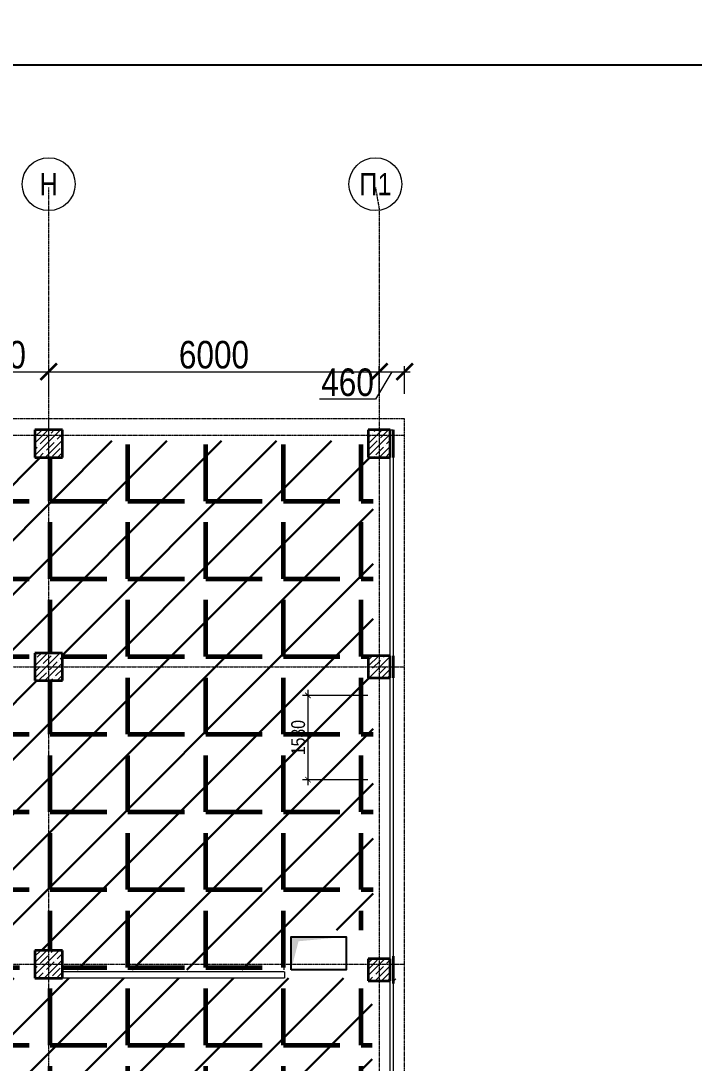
# Model space of a CAD drawing. Header units: millimetres. Extents: x -65509 to 912790, y 446 to 713294.
# Drawn here: x 38975 to 51195, y 396156 to 415077 of the extents above; entities that cross this region are included whole.
import ezdxf
from ezdxf.enums import TextEntityAlignment as Align

# ---------------------------------------------------------------- set-up
doc = ezdxf.new("R2010")
doc.units = ezdxf.units.MM
for name, pattern in [('( Hidden )', [0.375, 0.25, -0.125]), ('CENTER2', [28.575, 19.05, -3.175, 3.175, -3.175]), ('HIDDEN2', [4.7625, 3.175, -1.5875])]:
    doc.linetypes.add(name, pattern=pattern)
doc.layers.get('Defpoints').update_dxf_attribs({"color": 250})
for name, color, linetype, lineweight in [('10.5) Арматура', 6, 'Continuous', 60), ('10.6) Диафрагмы', 90, 'Continuous', 30), ('8.1) Нал. пол 8 вып.', 190, 'Continuous', 30), ('9.1) Линолеум 9  9.2 Инв', 3, 'Continuous', 60), ('АР_Колонны', 250, 'Continuous', 30), ('АР_Стены ЖБ', 250, 'Continuous', 35), ('АР_Стены кирпич_над проемом', 250, 'Continuous', 25), ('АР_Штриховка', 250, 'Continuous', 0), ('ОВ_Шахты_блок 4.1', 250, 'Continuous', 25), ('РД_Оси_100', 250, 'Continuous', 0), ('РД_Оси_размер', 250, 'Continuous', 0)]:
    doc.layers.add(name, color=color, linetype=linetype, lineweight=lineweight)
doc.layers.add('АР_Делит', color=250, linetype='Continuous', lineweight=0, plot=False)
doc.styles.add('style1', font='ARIALN.TTF')
doc.styles.add('ккк', font='isocpeur.ttf', dxfattribs={"width": 0.85, "oblique": 15})
doc.styles.add('СПДС', font='isocpeur.ttf', dxfattribs={"width": 0.9})
doc.dimstyles.new('Dim100_ареал', dxfattribs={"dimscale": 100, "dimtxt": 2.5, "dimasz": 1, "dimexe": 1, "dimexo": 1, "dimgap": 0.5, "dimtad": 1, "dimzin": 12, "dimdsep": 46, "dimtxsty": 'style1', "dimblk": 'ARCHTICK', "dimcen": 1, "dimdle": 1, "dimclrd": 256, "dimclre": 256, "dimaunit": 1, "dimadec": 0, "dimazin": 3, "dimtfac": 1, "dimtmove": 1, "dimatfit": 3, "dimldrblk": 'OPEN30', "dimfxl": 4, "dimfxlon": 1, "dimtolj": 1, "dimtzin": 0, "dimlwd": 9, "dimlwe": 9, "dimarcsym": 0})
doc.dimstyles.new('Размера А3', dxfattribs={"dimtxt": 400, "dimasz": 100, "dimexe": 70, "dimexo": 50, "dimgap": 20, "dimtad": 1, "dimdec": 0, "dimrnd": 10, "dimzin": 0, "dimdsep": 46, "dimtxsty": 'СПДС', "dimblk": 'ARROWHEAD_6', "dimcen": 1, "dimazin": 0, "dimtfac": 1, "dimtdec": 0, "dimtmove": 2, "dimatfit": 0, "dimfxl": 1, "dimtolj": 1, "dimtzin": 0, "dimarcsym": 0})
pattern_1 = [(0, (0, 0), (0, 1410.97), [1026.16, -384.81]), (90, (0, 0), (-1410.97, 9e-14), [1026.16, -384.81])]

# ---------------------------------------------------------------- blocks, each defined once
blk = doc.blocks.new('otv')
at = {"linetype": 'Continuous'}
blk.add_lwpolyline([(0, -1), (0, 0), (1, 0), (1, -1)], close=True, dxfattribs=at)
blk.add_solid([(0, -1), (0, 0), (0.135, -0.137), (1, 0)], dxfattribs=at)
blk = doc.blocks.new('_ArchTick')
at = {"color": 0, "linetype": 'ByBlock', "const_width": 0.15}
blk.add_lwpolyline([(-0.5, -0.5), (0.5, 0.5)], dxfattribs=at)
blk = doc.blocks.new('*D40')
at = {"layer": 'Defpoints', "color": 0, "lineweight": 25, "transparency": 16777216}
for p in [(44187, 402831), (45370, 402831), (45370, 401301)]:
    blk.add_point(p, dxfattribs=at)
at = {"layer": 'АР_Делит', "lineweight": 9, "transparency": 16777216}
for p, q in [((45270, 402831), (44087, 402831)), ((44187, 401201), (44187, 402931)), ((45270, 401301), (44087, 401301))]:
    blk.add_line(p, q, dxfattribs=at)
at = {"layer": 'АР_Делит', "lineweight": 9, "transparency": 16777216, "xscale": 100, "yscale": 100, "zscale": 100}
for p, rotation in [((44187, 402831), 90), ((44187, 401301), 270)]:
    blk.add_blockref('_ArchTick', p, dxfattribs=dict(at, rotation=rotation))
at = {"layer": 'АР_Делит', "color": 0, "transparency": 16777216, "insert": (44009, 402066), "char_height": 250, "attachment_point": 5, "rotation": 90, "style": 'style1'}
blk.add_mtext('\\A1;1530', dxfattribs=at)
blk = doc.blocks.new('_Open30')
at = {"color": 0, "linetype": 'ByBlock', "lineweight": -2}
for p, q in [((-1, 0.268), (0, 0)), ((0, 0), (-1, -0.268)), ((0, 0), (-1, 0))]:
    blk.add_line(p, q, dxfattribs=at)
blk = doc.blocks.new('A-iden')
at = {"linetype": 'Continuous', "lineweight": 5}
blk.add_circle((0, -4), 3, dxfattribs=at)
at = {"color": 0, "linetype": 'Continuous', "lineweight": 20, "style": 'ккк', "width": 0.85}
blk.add_attdef('ID', text='', height=8, dxfattribs=at).set_placement((0.31, -3.85), align=Align.MIDDLE_CENTER)
blk = doc.blocks.new('*D118')
at = {"layer": 'Defpoints', "color": 0, "transparency": 16777216}
for p in [(1241253, 222414), (1223253, 135908), (1241253, 133908)]:
    blk.add_point(p, dxfattribs=at)
at = {"layer": 'РД_Оси_размер', "lineweight": 9, "transparency": 16777216}
for p, q in [((1223253, 134308), (1223253, 133808)), ((1241253, 134308), (1241253, 133808)), ((1223153, 133908), (1241353, 133908))]:
    blk.add_line(p, q, dxfattribs=at)
at = {"layer": 'РД_Оси_размер', "lineweight": 9, "transparency": 16777216, "xscale": 300, "yscale": 300, "zscale": 300, "rotation": 180}
blk.add_blockref('_ArchTick', (1223253, 133908), dxfattribs=at)
at = {"layer": 'РД_Оси_размер', "lineweight": 9, "transparency": 16777216, "xscale": 300, "yscale": 300, "zscale": 300}
blk.add_blockref('_ArchTick', (1241253, 133908), dxfattribs=at)
at = {"layer": 'РД_Оси_размер', "color": 0, "transparency": 16777216, "insert": (1232253, 134213), "char_height": 500, "attachment_point": 5, "style": 'style1'}
blk.add_mtext('\\A1;18000', dxfattribs=at)
blk = doc.blocks.new('*D115')
at = {"layer": 'Defpoints', "color": 0, "transparency": 16777216}
for p in [(1235253, 224071), (1233153, 222571), (1235253, 222571)]:
    blk.add_point(p, dxfattribs=at)
at = {"layer": 'РД_Оси_размер', "lineweight": 9, "transparency": 16777216}
for p, q in [((1233053, 224071), (1235353, 224071)), ((1233153, 223671), (1233153, 224171)), ((1235253, 223671), (1235253, 224171))]:
    blk.add_line(p, q, dxfattribs=at)
at = {"layer": 'РД_Оси_размер', "lineweight": 9, "transparency": 16777216, "xscale": 300, "yscale": 300, "zscale": 300, "rotation": 180}
blk.add_blockref('_ArchTick', (1233153, 224071), dxfattribs=at)
at = {"layer": 'РД_Оси_размер', "lineweight": 9, "transparency": 16777216, "xscale": 300, "yscale": 300, "zscale": 300}
blk.add_blockref('_ArchTick', (1235253, 224071), dxfattribs=at)
at = {"layer": 'РД_Оси_размер', "color": 0, "transparency": 16777216, "insert": (1234203, 224376), "char_height": 500, "attachment_point": 5, "style": 'style1'}
blk.add_mtext('\\A1;2100', dxfattribs=at)
blk = doc.blocks.new('*D116')
at = {"layer": 'Defpoints', "color": 0, "transparency": 16777216}
for p in [(1241253, 224071), (1235253, 222571), (1241253, 222571)]:
    blk.add_point(p, dxfattribs=at)
at = {"layer": 'РД_Оси_размер', "lineweight": 9, "transparency": 16777216}
for p, q in [((1235153, 224071), (1241353, 224071)), ((1235253, 223671), (1235253, 224171)), ((1241253, 223671), (1241253, 224171))]:
    blk.add_line(p, q, dxfattribs=at)
at = {"layer": 'РД_Оси_размер', "lineweight": 9, "transparency": 16777216, "xscale": 300, "yscale": 300, "zscale": 300, "rotation": 180}
blk.add_blockref('_ArchTick', (1235253, 224071), dxfattribs=at)
at = {"layer": 'РД_Оси_размер', "lineweight": 9, "transparency": 16777216, "xscale": 300, "yscale": 300, "zscale": 300}
blk.add_blockref('_ArchTick', (1241253, 224071), dxfattribs=at)
at = {"layer": 'РД_Оси_размер', "color": 0, "transparency": 16777216, "insert": (1238253, 224376), "char_height": 500, "attachment_point": 5, "style": 'style1'}
blk.add_mtext('\\A1;6000', dxfattribs=at)
blk = doc.blocks.new('*D117')
at = {"layer": 'Defpoints', "color": 0, "transparency": 16777216}
for p in [(1241713, 224071), (1241253, 222571), (1241713, 222571)]:
    blk.add_point(p, dxfattribs=at)
at = {"layer": 'РД_Оси_размер', "lineweight": 9, "transparency": 16777216}
for p, q in [((1241153, 224071), (1241813, 224071)), ((1241483, 224071), (1241187, 223571)), ((1241253, 223671), (1241253, 224171)), ((1241713, 223671), (1241713, 224171)), ((1241187, 223571), (1240166, 223571))]:
    blk.add_line(p, q, dxfattribs=at)
at = {"layer": 'РД_Оси_размер', "lineweight": 9, "transparency": 16777216, "xscale": 300, "yscale": 300, "zscale": 300, "rotation": 180}
blk.add_blockref('_ArchTick', (1241253, 224071), dxfattribs=at)
at = {"layer": 'РД_Оси_размер', "lineweight": 9, "transparency": 16777216, "xscale": 300, "yscale": 300, "zscale": 300}
blk.add_blockref('_ArchTick', (1241713, 224071), dxfattribs=at)
at = {"layer": 'РД_Оси_размер', "color": 0, "transparency": 16777216, "insert": (1240677, 223876), "char_height": 500, "attachment_point": 5, "style": 'style1'}
blk.add_mtext('\\A1;460', dxfattribs=at)
blk = doc.blocks.new('ARROWHEAD_6')
at = {"color": 0, "linetype": 'Continuous'}
for p, q in [((0, 0), (-1, 0)), ((-0.5, -0.5), (0.5, 0.5))]:
    blk.add_line(p, q, dxfattribs=at)
blk = doc.blocks.new('*D929')
at = {"layer": '10.6) Диафрагмы', "color": 0, "lineweight": -2, "transparency": 16777216}
for p, q in [((173514, 414977), (173514, 415077)), ((172647, 414877), (173584, 414877)), ((173514, 414877), (173514, 414278)), ((50, 414278), (173584, 414278)), ((173514, 414178), (173514, 414078))]:
    blk.add_line(p, q, dxfattribs=at)
at = {"layer": 'Defpoints', "color": 0, "lineweight": 25, "transparency": 16777216}
for p in [(172597, 414877), (0, 414278), (173514, 414278)]:
    blk.add_point(p, dxfattribs=at)
at = {"layer": '10.6) Диафрагмы', "color": 0, "lineweight": -2, "transparency": 16777216, "xscale": 100, "yscale": 100, "zscale": 100}
for p, rotation in [((173514, 414877), 270), ((173514, 414278), 90)]:
    blk.add_blockref('ARROWHEAD_6', p, dxfattribs=dict(at, rotation=rotation))
at = {"layer": '10.6) Диафрагмы', "color": 0, "lineweight": 25, "transparency": 16777216, "insert": (174214, 414577), "char_height": 400, "attachment_point": 5, "rotation": 90, "style": 'СПДС'}
blk.add_mtext('\\A1;600', dxfattribs=at)
blk = doc.blocks.new('*D1032')
at = {"layer": '10.5) Арматура', "color": 0, "lineweight": -2, "transparency": 16777216}
for p, q in [((173514, 414977), (173514, 415077)), ((172647, 414877), (173584, 414877)), ((173514, 414877), (173514, 414278)), ((50, 414278), (173584, 414278)), ((173514, 414178), (173514, 414078))]:
    blk.add_line(p, q, dxfattribs=at)
at = {"layer": 'Defpoints', "color": 0, "lineweight": 25, "transparency": 16777216}
for p in [(172597, 414877), (0, 414278), (173514, 414278)]:
    blk.add_point(p, dxfattribs=at)
at = {"layer": '10.5) Арматура', "color": 0, "lineweight": -2, "transparency": 16777216, "xscale": 100, "yscale": 100, "zscale": 100}
for p, rotation in [((173514, 414877), 270), ((173514, 414278), 90)]:
    blk.add_blockref('ARROWHEAD_6', p, dxfattribs=dict(at, rotation=rotation))
at = {"layer": '10.5) Арматура', "color": 0, "lineweight": 25, "transparency": 16777216, "insert": (174214, 414577), "char_height": 400, "attachment_point": 5, "rotation": 90, "style": 'СПДС'}
blk.add_mtext('\\A1;600', dxfattribs=at)
blk = doc.blocks.new('оси_рен')
at = {"layer": 'РД_Оси_100', "color": 251, "linetype": 'CENTER2', "true_color": 0x636466}
for p, q in [((1235252.916, 222320.175), (1235252.916, 227414.666)), ((1235252.916, 190733.254), (1235252.916, 223213.25)), ((1189697.958, 218713.25), (1241712.916, 218713.25)), ((1189697.958, 213313.25), (1241712.916, 213313.25))]:
    blk.add_line(p, q, dxfattribs=at)
for points in [[(1241182.916, 227414.666), (1241252.916, 227014.666), (1241252.916, 222320.175)], [(1241712.916, 223213.25), (1190197.958, 223213.25), (1189697.958, 223363.25)], [(1241252.916, 223213.25), (1241252.916, 181613.25)], [(1241712.916, 190813.25), (1241712.916, 223213.25)], [(1241712.916, 222913.25), (1190197.958, 222913.25), (1189697.958, 222763.25)]]:
    blk.add_lwpolyline(points, dxfattribs=at)
at = {"layer": 'РД_Оси_100', "color": 251, "true_color": 0x636466}
ref = blk.add_blockref('A-iden', (1235252.916, 228114.666), dxfattribs=dict(at, xscale=160, yscale=160))
ref.add_attrib('ID', 'Н', dxfattribs={"layer": '0', "linetype": 'Continuous', "height": 400, "style": 'style1'}).set_placement((1235252.916, 227474.666), align=Align.MIDDLE)
ref = blk.add_blockref('A-iden', (1241182.916, 228114.666), dxfattribs=dict(at, xscale=160, yscale=160))
ref.add_attrib('ID', 'П1', dxfattribs={"layer": '0', "linetype": 'Continuous', "height": 400, "style": 'style1'}).set_placement((1241182.916, 227474.666), align=Align.MIDDLE)
at = {"layer": 'РД_Оси_размер', "color": 251, "true_color": 0x636466}
for base, p1, p2, picture, middle in [((1235252.916, 224071.073), (1233152.916, 222571.073), (1235252.916, 222571.073), '*D115', (1234202.916, 224376.359)), ((1241252.916, 224071.073), (1235252.916, 222571.073), (1241252.916, 222571.073), '*D116', (1238252.916, 224376.359)), ((1241252.916, 133907.755), (1223252.916, 135907.755), (1241252.916, 222413.947), '*D118', (1232252.916, 134213.041))]:
    dim = blk.add_linear_dim(base=base, p1=p1, p2=p2, dimstyle='Dim100_ареал', override={"dimtxt": 5, "dimasz": 3}, dxfattribs=at)
    dim.commit()
    dim.dimension.update_dxf_attribs({"geometry": picture, "text_midpoint": middle})
dim = blk.add_linear_dim(base=(1241712.916, 224071.073), p1=(1241252.916, 222571.073), p2=(1241712.916, 222571.073), dimstyle='Dim100_ареал', override={"dimtxt": 5, "dimasz": 3}, dxfattribs=at)
dim.commit()
dim.dimension.update_dxf_attribs({"geometry": '*D117', "text_midpoint": (1241137.097, 223571.073), "dimtype": 160})

msp = doc.modelspace()

# ---------------------------------------------------------------- hatches: boundary and pattern name
at = {"layer": '8.1) Нал. пол 8 вып.'}
h = msp.add_hatch(dxfattribs=at)
h.set_pattern_fill('ANSI31', color=256, scale=222)
h.paths.add_polyline_path([(45370.001, 406362.552), (45370.001, 407150.607), (45280, 407150.607), (45280, 407450.607), (39730, 407450.607), (39730, 407150.607), (39230, 407150.607), (39230, 407450.607), (37480, 407450.607), (35430, 407450.607), (33930, 407450.607), (33730, 407450.607), (33730, 407150.607), (33230, 407150.607), (33230, 407450.607), (33030, 407450.607), (29730, 407450.607), (28480, 407450.607), (28480, 401650.607), (33480, 401650.607), (33480, 398540.521), (35201.111, 398540.521), (35200.009, 397825.466), (35200.009, 397820.34), (38950.017, 397820.589), (38950.017, 398200.607), (39230, 398200.607), (39730, 398200.607), (39730, 397850.607), (43760.005, 397850.607), (43760.005, 398570.607), (45370.001, 398570.607), (45370.001, 401300.607), (45370.001, 402830.607), (45370.001, 403150.607), (45280, 403150.607), (45280, 403550.607), (45370.001, 403550.607), (45370.001, 404832.552)])
h.paths.add_polyline_path([(33230, 403600.607), (33734.311, 403600.607), (33730, 403596.296), (33730, 403100.607), (33230, 403100.607)], flags=16)
h.paths.add_polyline_path([(33230, 403600.607), (33730, 403600.607), (33730, 403100.607), (33230, 403100.607)], flags=0)
h.paths.add_polyline_path([(39230, 403600.607), (39730, 403600.607), (39730, 403100.607), (39230, 403100.607)], flags=16)
h = msp.add_hatch(dxfattribs=at)
h.set_pattern_fill('ANSI31', color=256, scale=222)
h.paths.add_polyline_path([(45351.153, 397650.607), (45280, 397650.607), (45280, 397700.607), (33230, 397700.607), (33230, 397850.607), (24280, 397850.607), (24280, 397600.607), (23780, 397600.607), (23780, 397850.607), (18430, 397850.607), (18430, 397600.607), (17930, 397600.607), (17930, 397850.607), (12730, 397850.607), (12730, 397600.607), (12230, 397600.607), (12230, 397850.607), (6430, 397850.607), (6430, 397600.607), (5930, 397600.607), (5930, 397850.607), (-20, 397850.607), (-20, 395950.786), (2329.984, 395950.786), (2329.984, 395665.998), (13500, 395665.998), (13500, 394450.607), (45351.153, 394450.607)])
at = {"layer": '9.1) Линолеум 9  9.2 Инв'}
h = msp.add_hatch(dxfattribs=at)
h.set_pattern_fill('ANGLE', color=256, scale=202)
h.set_pattern_definition(pattern_1)
h.paths.add_polyline_path([(45370.001, 406362.552), (45370.001, 407150.607), (45280, 407150.607), (45280, 407450.607), (39730, 407450.607), (39730, 407150.607), (39230, 407150.607), (39230, 407450.607), (37480, 407450.607), (35430, 407450.607), (33930, 407450.607), (33730, 407450.607), (33730, 407150.607), (33230, 407150.607), (33230, 407450.607), (33030, 407450.607), (29730, 407450.607), (28480, 407450.607), (28480, 401650.607), (33480, 401650.607), (33480, 398540.521), (35201.111, 398540.521), (35200.009, 397825.466), (35200.009, 397820.34), (38950.017, 397820.589), (38950.017, 398200.607), (39230, 398200.607), (39730, 398200.607), (39730, 397850.607), (43760.005, 397850.607), (43760.005, 398570.607), (45370.001, 398570.607), (45370.001, 401300.607), (45370.001, 402830.607), (45370.001, 403150.607), (45280, 403150.607), (45280, 403550.607), (45370.001, 403550.607), (45370.001, 404832.552)])
h.paths.add_polyline_path([(33230, 403600.607), (33734.311, 403600.607), (33730, 403596.296), (33730, 403100.607), (33230, 403100.607)], flags=16)
h.paths.add_polyline_path([(33230, 403600.607), (33730, 403600.607), (33730, 403100.607), (33230, 403100.607)], flags=0)
h.paths.add_polyline_path([(39230, 403600.607), (39730, 403600.607), (39730, 403100.607), (39230, 403100.607)], flags=16)
h = msp.add_hatch(dxfattribs=at)
h.set_pattern_fill('ANGLE', color=256, scale=202)
h.set_pattern_definition(pattern_1)
h.paths.add_polyline_path([(45351.153, 397650.607), (45280, 397650.607), (45280, 397700.607), (33230, 397700.607), (33230, 397850.607), (24280, 397850.607), (24280, 397600.607), (23780, 397600.607), (23780, 397850.607), (18430, 397850.607), (18430, 397600.607), (17930, 397600.607), (17930, 397850.607), (12730, 397850.607), (12730, 397600.607), (12230, 397600.607), (12230, 397850.607), (6430, 397850.607), (6430, 397600.607), (5930, 397600.607), (5930, 397850.607), (-20, 397850.607), (-20, 395950.786), (2329.984, 395950.786), (2329.984, 395665.998), (13500, 395665.998), (13500, 394450.607), (45351.153, 394450.607)])

# ---------------------------------------------------------------- linework, layer by layer
at = {"layer": 'АР_Колонны', "linetype": 'HIDDEN2'}
for p, q in [((39230, 407650.607), (39730, 407650.607)), ((39230, 407150.607), (39230, 407650.607)), ((39730, 407650.607), (39730, 407150.607)), ((45280, 407650.607), (45680, 407650.607)), ((45280, 407150.607), (45280, 407650.607)), ((45680, 407650.607), (45680, 407150.607)), ((45729.927, 407150.607), (45729.927, 407650.607)), ((39730, 407150.607), (39230, 407150.607)), ((45680, 407150.607), (45280, 407150.607)), ((39230, 403600.607), (39730, 403600.607)), ((39230, 403100.607), (39230, 403600.607)), ((39730, 403600.607), (39730, 403100.607)), ((45280, 403550.607), (45680, 403550.607)), ((45280, 403150.607), (45280, 403550.607)), ((45680, 403550.607), (45680, 403150.607)), ((45730.151, 403150.607), (45730.151, 403550.607)), ((39730, 403100.607), (39230, 403100.607)), ((45680, 403150.607), (45280, 403150.607)), ((39230, 398200.607), (39730, 398200.607)), ((39230, 397700.607), (39230, 398200.607)), ((39730, 398200.607), (39730, 397700.607)), ((45730.151, 397600.607), (45730.151, 398100.607)), ((45280, 398050.607), (45680, 398050.607)), ((45280, 397650.607), (45280, 398050.607)), ((45680, 398050.607), (45680, 397650.607)), ((39730, 397700.607), (39230, 397700.607)), ((45680, 397650.607), (45280, 397650.607))]:
    msp.add_line(p, q, dxfattribs=at)
at = {"layer": 'АР_Колонны', "linetype": 'Continuous'}
for p, q in [((39730, 407650.607), (39230, 407650.607)), ((39230, 407650.607), (39230, 407150.607)), ((39730, 407650.607), (39230, 407650.607)), ((39230, 407650.607), (39230, 407150.607)), ((39730, 407150.607), (39730, 407650.607)), ((39730, 407150.607), (39730, 407650.607)), ((45680, 407650.607), (45280, 407650.607)), ((45280, 407650.607), (45280, 407150.607)), ((45680, 407650.607), (45280, 407650.607)), ((45280, 407650.607), (45280, 407150.607)), ((45680, 407150.607), (45680, 407650.607)), ((45680, 407150.607), (45680, 407650.607)), ((45729.927, 407650.607), (45729.927, 407150.607)), ((45729.927, 407650.607), (45729.927, 407150.607)), ((39230, 407150.607), (39730, 407150.607)), ((39230, 407150.607), (39730, 407150.607)), ((45280, 407150.607), (45680, 407150.607)), ((45280, 407150.607), (45680, 407150.607)), ((39730, 403600.607), (39230, 403600.607)), ((39230, 403600.607), (39230, 403100.607)), ((39730, 403600.607), (39230, 403600.607)), ((39230, 403600.607), (39230, 403100.607)), ((39730, 403100.607), (39730, 403600.607)), ((39730, 403100.607), (39730, 403600.607)), ((45680, 403550.607), (45280, 403550.607)), ((45280, 403550.607), (45280, 403150.607)), ((45680, 403550.607), (45280, 403550.607)), ((45280, 403550.607), (45280, 403150.607)), ((45680, 403150.607), (45680, 403550.607)), ((45680, 403150.607), (45680, 403550.607)), ((45730.151, 403550.607), (45730.151, 403150.607)), ((45730.151, 403550.607), (45730.151, 403150.607)), ((39230, 403100.607), (39730, 403100.607)), ((39230, 403100.607), (39730, 403100.607)), ((45280, 403150.607), (45680, 403150.607)), ((45280, 403150.607), (45680, 403150.607)), ((39730, 398200.607), (39230, 398200.607)), ((39230, 398200.607), (39230, 397700.607)), ((39730, 398200.607), (39230, 398200.607)), ((39230, 398200.607), (39230, 397700.607)), ((39730, 397700.607), (39730, 398200.607)), ((39730, 397700.607), (39730, 398200.607)), ((45730.151, 398100.607), (45730.151, 397600.607)), ((45730.151, 398100.607), (45730.151, 397600.607)), ((45680, 398050.607), (45280, 398050.607)), ((45280, 398050.607), (45280, 397650.607)), ((45680, 398050.607), (45280, 398050.607)), ((45280, 398050.607), (45280, 397650.607)), ((45680, 397650.607), (45680, 398050.607)), ((45680, 397650.607), (45680, 398050.607)), ((39230, 397700.607), (39730, 397700.607)), ((39230, 397700.607), (39730, 397700.607)), ((45280, 397650.607), (45680, 397650.607)), ((45280, 397650.607), (45680, 397650.607))]:
    msp.add_line(p, q, dxfattribs=at)
at = {"layer": 'АР_Колонны', "color": 7, "lineweight": 13}
msp.add_lwpolyline([(45729.925, 407650.607), (45730.077, 375625.613), (45680.152, 375625.613), (45680, 407650.607)], close=True, dxfattribs=at)
at = {"layer": 'АР_Стены ЖБ', "linetype": 'Continuous'}
for p, q in [((39730, 407650.607), (39230, 407650.607)), ((39230, 407650.607), (39230, 407150.607)), ((39730, 407150.607), (39730, 407650.607)), ((45680, 407650.607), (45280, 407650.607)), ((45280, 407650.607), (45280, 407150.607)), ((45680, 407150.607), (45680, 407650.607)), ((45729.927, 407650.607), (45729.927, 407150.607)), ((39230, 407150.607), (39730, 407150.607)), ((45280, 407150.607), (45680, 407150.607)), ((39730, 403600.607), (39230, 403600.607)), ((39230, 403600.607), (39230, 403100.607)), ((39730, 403100.607), (39730, 403600.607)), ((45680, 403550.607), (45280, 403550.607)), ((45280, 403550.607), (45280, 403150.607)), ((45680, 403150.607), (45680, 403550.607)), ((45730.151, 403550.607), (45730.151, 403150.607)), ((39230, 403100.607), (39730, 403100.607)), ((45280, 403150.607), (45680, 403150.607)), ((39730, 398200.607), (39230, 398200.607)), ((39230, 398200.607), (39230, 397700.607)), ((39730, 397700.607), (39730, 398200.607)), ((45730.151, 398100.607), (45730.151, 397600.607)), ((45680, 398050.607), (45280, 398050.607)), ((45280, 398050.607), (45280, 397650.607)), ((45680, 397650.607), (45680, 398050.607)), ((39230, 397700.607), (39730, 397700.607)), ((45280, 397650.607), (45680, 397650.607))]:
    msp.add_line(p, q, dxfattribs=at)
at = {"layer": 'АР_Стены кирпич_над проемом', "linetype": '( Hidden )', "lineweight": 0, "ltscale": 10}
msp.add_lwpolyline([(43760.005, 397820.607), (43760.005, 397700.607), (39730, 397700.607), (39730, 397820.607)], close=True, dxfattribs=at)
at = {"layer": 'АР_Штриховка', "linetype": 'Continuous'}
for p, q in [((39230, 407637.005), (39243.602, 407650.607)), ((39230, 407412.498), (39468.109, 407650.607)), ((39230, 407187.992), (39692.615, 407650.607)), ((39230, 407524.751), (39354.007, 407648.758)), ((39494.323, 407564.568), (39494.323, 407564.568)), ((39522.386, 407592.632), (39580.362, 407650.607)), ((39634.64, 407480.378), (39730, 407575.739)), ((45280, 407625.332), (45305.275, 407650.607)), ((45280, 407400.825), (45529.782, 407650.607)), ((45280, 407176.319), (45680, 407576.319)), ((45280, 407513.079), (45331.49, 407564.568)), ((45359.553, 407592.632), (45359.553, 407592.632)), ((45387.616, 407620.695), (45417.529, 407650.607)), ((45499.869, 407508.442), (45640.186, 407648.758)), ((39297.88, 407368.125), (39297.88, 407368.125)), ((39325.943, 407396.188), (39466.26, 407536.505)), ((39417.122, 407150.607), (39730, 407463.486)), ((39438.197, 407283.935), (39578.513, 407424.252)), ((39606.576, 407452.315), (39606.576, 407452.315)), ((45303.426, 407311.999), (45443.743, 407452.315)), ((45471.806, 407480.378), (45471.806, 407480.378)), ((45584.059, 407368.125), (45584.059, 407368.125)), ((45612.123, 407396.188), (45680, 407464.066)), ((39230, 407300.245), (39269.817, 407340.062)), ((39304.869, 407150.607), (39382.07, 407227.809)), ((39410.133, 407255.872), (39410.133, 407255.872)), ((39550.45, 407171.682), (39690.766, 407311.999)), ((39641.628, 407150.607), (39730, 407238.979)), ((39718.83, 407340.062), (39718.83, 407340.062)), ((45387.616, 407171.682), (45387.616, 407171.682)), ((45415.68, 407199.745), (45555.996, 407340.062)), ((45478.795, 407150.607), (45680, 407351.813)), ((45591.048, 407150.607), (45668.249, 407227.809)), ((39230, 403595.889), (39234.718, 403600.607)), ((39230, 403371.383), (39459.224, 403600.607)), ((39230, 403146.877), (39683.731, 403600.607)), ((39269.817, 403523.453), (39346.971, 403600.607)), ((39550.45, 403579.58), (39550.45, 403579.58)), ((39241.753, 403495.39), (39241.753, 403495.39)), ((39382.07, 403411.2), (39522.386, 403551.516)), ((39408.237, 403100.607), (39730, 403422.37)), ((39494.323, 403298.947), (39634.64, 403439.263)), ((39662.703, 403467.326), (39662.703, 403467.326)), ((39690.766, 403495.39), (39730, 403534.623)), ((45280, 403359.71), (45470.897, 403550.607)), ((45280, 403471.963), (45358.644, 403550.607)), ((45295.403, 403150.607), (45680, 403535.204)), ((45359.553, 403327.01), (45499.869, 403467.326)), ((45527.933, 403495.39), (45527.933, 403495.39)), ((45555.996, 403523.453), (45583.15, 403550.607)), ((45668.249, 403411.2), (45680, 403422.951)), ((39230, 403259.13), (39325.943, 403355.073)), ((39297.88, 403102.503), (39438.197, 403242.82)), ((39354.007, 403383.136), (39354.007, 403383.136)), ((39466.26, 403270.883), (39466.26, 403270.883)), ((39606.576, 403186.693), (39730, 403310.117)), ((39632.743, 403100.607), (39730, 403197.864)), ((45280, 403247.457), (45303.426, 403270.883)), ((45331.49, 403298.947), (45331.49, 403298.947)), ((45471.806, 403214.757), (45612.123, 403355.073)), ((45519.91, 403150.607), (45680, 403310.697)), ((45632.163, 403150.607), (45680, 403198.444)), ((45640.186, 403383.136), (45640.186, 403383.136)), ((39520.49, 403100.607), (39550.45, 403130.567)), ((39578.513, 403158.63), (39578.513, 403158.63)), ((45407.657, 403150.607), (45415.68, 403158.63)), ((45443.743, 403186.693), (45443.743, 403186.693)), ((39230, 397983.229), (39447.378, 398200.607)), ((39230, 397758.723), (39671.884, 398200.607)), ((39230, 398095.483), (39335.125, 398200.607)), ((39325.943, 397966.92), (39466.26, 398107.236)), ((39494.323, 398135.299), (39494.323, 398135.299)), ((39522.386, 398163.363), (39559.631, 398200.607)), ((39634.64, 398051.109), (39730, 398146.47)), ((45730.151, 398084.948), (45745.81, 398100.607)), ((39230, 397870.976), (39269.817, 397910.793)), ((39297.88, 397938.856), (39297.88, 397938.856)), ((39396.391, 397700.607), (39730, 398034.217)), ((39438.197, 397854.666), (39578.513, 397994.983)), ((39606.576, 398023.046), (39606.576, 398023.046)), ((39718.83, 397910.793), (39718.83, 397910.793)), ((45280, 397971.556), (45359.051, 398050.607)), ((45280, 397747.05), (45583.557, 398050.607)), ((45303.426, 397882.73), (45443.743, 398023.046)), ((45408.063, 397650.607), (45680, 397922.544)), ((45415.68, 397770.476), (45555.996, 397910.793)), ((45584.059, 397938.856), (45584.059, 397938.856)), ((45612.123, 397966.92), (45680, 398034.797)), ((39284.137, 397700.607), (39382.07, 397798.54)), ((39410.133, 397826.603), (39410.133, 397826.603)), ((39522.386, 397714.35), (39522.386, 397714.35)), ((39550.45, 397742.413), (39690.766, 397882.73)), ((39620.897, 397700.607), (39730, 397809.71)), ((45295.81, 397650.607), (45359.553, 397714.35)), ((45387.616, 397742.413), (45387.616, 397742.413)), ((45527.933, 397658.223), (45668.249, 397798.54)), ((45632.57, 397650.607), (45680, 397698.037)), ((45730.151, 397635.935), (45780.502, 397686.287))]:
    msp.add_line(p, q, dxfattribs=at)

# ---------------------------------------------------------------- block references
msp.add_blockref('оси_рен', (-1195772.915, 184637.358))
at = {"layer": 'ОВ_Шахты_блок 4.1', "color": 1, "xscale": 1000, "yscale": 600}
msp.add_blockref('otv', (43880.005, 398450.607), dxfattribs=at)

# ---------------------------------------------------------------- dimensions: what is measured, and where the dimension line sits
at = {"layer": '10.5) Арматура', "color": 18, "lineweight": 25, "true_color": 0x000000}
dim = msp.add_linear_dim(base=(173513.805, 414277.638), p1=(172597.159, 414876.733), p2=(0, 414277.638), angle=90, dimstyle='Размера А3', dxfattribs=at)
dim.commit()
dim.dimension.update_dxf_attribs({"geometry": '*D1032', "text_midpoint": (174213.805, 414577.186)})
at = {"layer": '10.6) Диафрагмы', "color": 18, "lineweight": 25, "true_color": 0x000000}
dim = msp.add_linear_dim(base=(173513.805, 414277.638), p1=(172597.159, 414876.733), p2=(0, 414277.638), angle=90, dimstyle='Размера А3', dxfattribs=at)
dim.commit()
dim.dimension.update_dxf_attribs({"geometry": '*D929', "text_midpoint": (174213.805, 414577.186)})
at = {"layer": 'АР_Делит'}
dim = msp.add_linear_dim(base=(44186.85, 402830.607), p1=(45370.001, 401300.607), p2=(45370.001, 402830.607), angle=90, dimstyle='Dim100_ареал', override={"dimfxl": 50}, dxfattribs=at)
dim.commit()
dim.dimension.update_dxf_attribs({"geometry": '*D40', "text_midpoint": (44009.207, 402065.607)})

doc.saveas('drawing.dxf')
